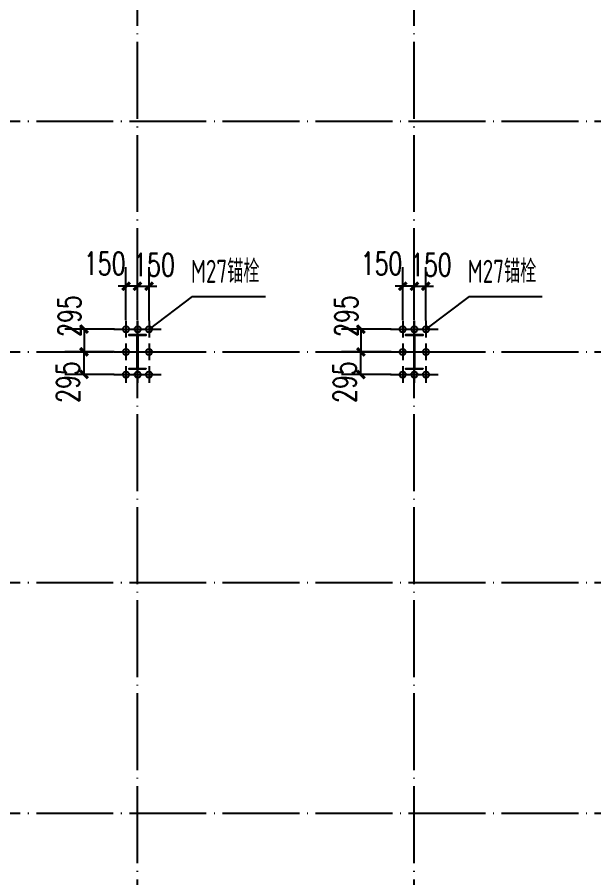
# Model space of a CAD drawing. Extents: x -33967 to 1773478, y -1022458 to -784650.
# Drawn here: x 561714 to 576711, y -982296 to -959912 of the extents above; entities that cross this region are included whole.
import ezdxf
from ezdxf.enums import TextEntityAlignment as Align

# ---------------------------------------------------------------- set-up
doc = ezdxf.new("R2010")
doc.units = 0
doc.header["$LTSCALE"] = 1000
doc.header["$MEASUREMENT"] = 0
doc.linetypes.add('DOTE', pattern=[2.42, 2, -0.2, 0.02, -0.2])
for name, color, linetype in [('AXIS', 3, 'Continuous'), ('DOTE', 1, 'DOTE'), ('GZ', 50, 'Continuous'), ('TEXT', 7, 'Continuous')]:
    doc.layers.add(name, color=color, linetype=linetype)
doc.styles.add('_TCH_DIM_T3', font='SIMPLEX', dxfattribs={"width": 0.705882, "bigfont": 'GBCBIG'})
doc.styles.add('TSSD_Label', font='tssdeng.shx', dxfattribs={"width": 0.7, "bigfont": 'hztxt.shx'})
doc.dimstyles.new('TCH-200-2', dxfattribs={"dimtxt": 595, "dimasz": 200, "dimexe": 500, "dimexo": 600, "dimgap": 252.5, "dimtad": 1, "dimdec": 0, "dimlfac": 0.5, "dimzin": 0, "dimdsep": 46, "dimtxsty": '_TCH_DIM_T3', "dimblk": 'ARCHTICK', "dimcen": 0.09, "dimclrd": 124, "dimclre": 124, "dimclrt": 7, "dimazin": 2, "dimtfac": 1, "dimtdec": 0, "dimtix": 1, "dimtmove": 2, "dimatfit": 3, "dimfxl": 1, "dimtolj": 1, "dimtzin": 0, "dimarcsym": 0})

# ---------------------------------------------------------------- blocks, each defined once
blk = doc.blocks.new('_ArchTick')
at = {"color": 0, "linetype": 'ByBlock', "const_width": 0.4}
blk.add_lwpolyline([(-0.5, -0.5), (0.5, 0.5)], dxfattribs=at)
blk = doc.blocks.new('*D1485')
at = {"color": 124, "linetype": 'ByBlock', "lineweight": -2, "transparency": 16777216}
for p, q in [((564243, -968026), (562953, -968026)), ((563453, -968026), (563453, -968617)), ((564240, -968617), (562953, -968617))]:
    blk.add_line(p, q, dxfattribs=at)
at = {"layer": 'Defpoints', "color": 0, "linetype": 'ByBlock', "transparency": 16777216}
for p in [(564843, -968026), (563453, -968617), (564840, -968617)]:
    blk.add_point(p, dxfattribs=at)
at = {"color": 124, "linetype": 'ByBlock', "lineweight": -2, "transparency": 16777216, "xscale": 200, "yscale": 200, "zscale": 200}
for p, rotation in [((563453, -968026), 90), ((563453, -968617), 270)]:
    blk.add_blockref('_ArchTick', p, dxfattribs=dict(at, rotation=rotation))
at = {"color": 7, "linetype": 'ByBlock', "transparency": 16777216, "insert": (563075, -967686), "char_height": 595, "attachment_point": 5, "rotation": 90, "style": '_TCH_DIM_T3'}
blk.add_mtext('\\A1;295', dxfattribs=at)
blk = doc.blocks.new('*D1486')
at = {"color": 124, "linetype": 'ByBlock', "lineweight": -2, "transparency": 16777216}
for p, q in [((564843, -967792), (564843, -966410)), ((565143, -967800), (565143, -966410)), ((564843, -966910), (564643, -966910)), ((564843, -966910), (565143, -966910)), ((565143, -966910), (565343, -966910))]:
    blk.add_line(p, q, dxfattribs=at)
at = {"layer": 'Defpoints', "color": 0, "linetype": 'ByBlock', "transparency": 16777216}
for p in [(565143, -966910), (564843, -968392), (565143, -968400)]:
    blk.add_point(p, dxfattribs=at)
at = {"color": 124, "linetype": 'ByBlock', "lineweight": -2, "transparency": 16777216, "xscale": 200, "yscale": 200, "zscale": 200}
blk.add_blockref('_ArchTick', (564843, -966910), dxfattribs=at)
at = {"color": 124, "linetype": 'ByBlock', "lineweight": -2, "transparency": 16777216, "xscale": 200, "yscale": 200, "zscale": 200, "rotation": 180}
blk.add_blockref('_ArchTick', (565143, -966910), dxfattribs=at)
at = {"color": 7, "linetype": 'ByBlock', "transparency": 16777216, "insert": (565275, -966352), "char_height": 595, "attachment_point": 5, "style": '_TCH_DIM_T3'}
blk.add_mtext('\\A1;150', dxfattribs=at)
blk = doc.blocks.new('*D1487')
at = {"color": 124, "linetype": 'ByBlock', "lineweight": -2, "transparency": 16777216}
for p, q in [((564543, -967792), (564543, -966410)), ((564843, -967792), (564843, -966410)), ((564543, -966910), (564343, -966910)), ((564843, -966910), (564543, -966910)), ((564843, -966910), (565043, -966910))]:
    blk.add_line(p, q, dxfattribs=at)
at = {"layer": 'Defpoints', "color": 0, "linetype": 'ByBlock', "transparency": 16777216}
for p in [(564543, -966910), (564543, -968392), (564843, -968392)]:
    blk.add_point(p, dxfattribs=at)
at = {"color": 124, "linetype": 'ByBlock', "lineweight": -2, "transparency": 16777216, "xscale": 200, "yscale": 200, "zscale": 200}
blk.add_blockref('_ArchTick', (564543, -966910), dxfattribs=at)
at = {"color": 124, "linetype": 'ByBlock', "lineweight": -2, "transparency": 16777216, "xscale": 200, "yscale": 200, "zscale": 200, "rotation": 180}
blk.add_blockref('_ArchTick', (564843, -966910), dxfattribs=at)
at = {"color": 7, "linetype": 'ByBlock', "transparency": 16777216, "insert": (563992, -966319), "char_height": 595, "attachment_point": 5, "style": '_TCH_DIM_T3'}
blk.add_mtext('\\A1;150', dxfattribs=at)
blk = doc.blocks.new('*D1488')
at = {"color": 124, "linetype": 'ByBlock', "lineweight": -2, "transparency": 16777216}
for p, q in [((564240, -968617), (562953, -968617)), ((563453, -969206), (563453, -968617)), ((564240, -969206), (562953, -969206))]:
    blk.add_line(p, q, dxfattribs=at)
at = {"layer": 'Defpoints', "color": 0, "linetype": 'ByBlock', "transparency": 16777216}
for p in [(563453, -968617), (564840, -968617), (564840, -969206)]:
    blk.add_point(p, dxfattribs=at)
at = {"color": 124, "linetype": 'ByBlock', "lineweight": -2, "transparency": 16777216, "xscale": 200, "yscale": 200, "zscale": 200}
for p, rotation in [((563453, -968617), 90), ((563453, -969206), 270)]:
    blk.add_blockref('_ArchTick', p, dxfattribs=dict(at, rotation=rotation))
at = {"color": 7, "linetype": 'ByBlock', "transparency": 16777216, "insert": (563033, -969403), "char_height": 595, "attachment_point": 5, "rotation": 90, "style": '_TCH_DIM_T3'}
blk.add_mtext('\\A1;295', dxfattribs=at)
blk = doc.blocks.new('*D1481')
at = {"color": 124, "linetype": 'ByBlock', "lineweight": -2, "transparency": 16777216}
for p, q in [((571443, -968026), (570153, -968026)), ((570653, -968026), (570653, -968617)), ((571440, -968617), (570153, -968617))]:
    blk.add_line(p, q, dxfattribs=at)
at = {"layer": 'Defpoints', "color": 0, "linetype": 'ByBlock', "transparency": 16777216}
for p in [(572043, -968026), (570653, -968617), (572040, -968617)]:
    blk.add_point(p, dxfattribs=at)
at = {"color": 124, "linetype": 'ByBlock', "lineweight": -2, "transparency": 16777216, "xscale": 200, "yscale": 200, "zscale": 200}
for p, rotation in [((570653, -968026), 90), ((570653, -968617), 270)]:
    blk.add_blockref('_ArchTick', p, dxfattribs=dict(at, rotation=rotation))
at = {"color": 7, "linetype": 'ByBlock', "transparency": 16777216, "insert": (570275, -967686), "char_height": 595, "attachment_point": 5, "rotation": 90, "style": '_TCH_DIM_T3'}
blk.add_mtext('\\A1;295', dxfattribs=at)
blk = doc.blocks.new('*D1482')
at = {"color": 124, "linetype": 'ByBlock', "lineweight": -2, "transparency": 16777216}
for p, q in [((572043, -967792), (572043, -966410)), ((572343, -967800), (572343, -966410)), ((572043, -966910), (571843, -966910)), ((572043, -966910), (572343, -966910)), ((572343, -966910), (572543, -966910))]:
    blk.add_line(p, q, dxfattribs=at)
at = {"layer": 'Defpoints', "color": 0, "linetype": 'ByBlock', "transparency": 16777216}
for p in [(572343, -966910), (572043, -968392), (572343, -968400)]:
    blk.add_point(p, dxfattribs=at)
at = {"color": 124, "linetype": 'ByBlock', "lineweight": -2, "transparency": 16777216, "xscale": 200, "yscale": 200, "zscale": 200}
blk.add_blockref('_ArchTick', (572043, -966910), dxfattribs=at)
at = {"color": 124, "linetype": 'ByBlock', "lineweight": -2, "transparency": 16777216, "xscale": 200, "yscale": 200, "zscale": 200, "rotation": 180}
blk.add_blockref('_ArchTick', (572343, -966910), dxfattribs=at)
at = {"color": 7, "linetype": 'ByBlock', "transparency": 16777216, "insert": (572475, -966352), "char_height": 595, "attachment_point": 5, "style": '_TCH_DIM_T3'}
blk.add_mtext('\\A1;150', dxfattribs=at)
blk = doc.blocks.new('*D1483')
at = {"color": 124, "linetype": 'ByBlock', "lineweight": -2, "transparency": 16777216}
for p, q in [((571743, -967792), (571743, -966410)), ((572043, -967792), (572043, -966410)), ((571743, -966910), (571543, -966910)), ((572043, -966910), (571743, -966910)), ((572043, -966910), (572243, -966910))]:
    blk.add_line(p, q, dxfattribs=at)
at = {"layer": 'Defpoints', "color": 0, "linetype": 'ByBlock', "transparency": 16777216}
for p in [(571743, -966910), (571743, -968392), (572043, -968392)]:
    blk.add_point(p, dxfattribs=at)
at = {"color": 124, "linetype": 'ByBlock', "lineweight": -2, "transparency": 16777216, "xscale": 200, "yscale": 200, "zscale": 200}
blk.add_blockref('_ArchTick', (571743, -966910), dxfattribs=at)
at = {"color": 124, "linetype": 'ByBlock', "lineweight": -2, "transparency": 16777216, "xscale": 200, "yscale": 200, "zscale": 200, "rotation": 180}
blk.add_blockref('_ArchTick', (572043, -966910), dxfattribs=at)
at = {"color": 7, "linetype": 'ByBlock', "transparency": 16777216, "insert": (571192, -966319), "char_height": 595, "attachment_point": 5, "style": '_TCH_DIM_T3'}
blk.add_mtext('\\A1;150', dxfattribs=at)
blk = doc.blocks.new('*D1484')
at = {"color": 124, "linetype": 'ByBlock', "lineweight": -2, "transparency": 16777216}
for p, q in [((571440, -968617), (570153, -968617)), ((570653, -969206), (570653, -968617)), ((571440, -969206), (570153, -969206))]:
    blk.add_line(p, q, dxfattribs=at)
at = {"layer": 'Defpoints', "color": 0, "linetype": 'ByBlock', "transparency": 16777216}
for p in [(570653, -968617), (572040, -968617), (572040, -969206)]:
    blk.add_point(p, dxfattribs=at)
at = {"color": 124, "linetype": 'ByBlock', "lineweight": -2, "transparency": 16777216, "xscale": 200, "yscale": 200, "zscale": 200}
for p, rotation in [((570653, -968617), 90), ((570653, -969206), 270)]:
    blk.add_blockref('_ArchTick', p, dxfattribs=dict(at, rotation=rotation))
at = {"color": 7, "linetype": 'ByBlock', "transparency": 16777216, "insert": (570233, -969403), "char_height": 595, "attachment_point": 5, "rotation": 90, "style": '_TCH_DIM_T3'}
blk.add_mtext('\\A1;295', dxfattribs=at)

msp = doc.modelspace()

# ---------------------------------------------------------------- linework, layer by layer
for centre in [(564543.2, -968026.4), (564843.2, -968026.4), (565143.2, -968026.4), (571743.2, -968026.4), (572043.2, -968026.4), (572343.2, -968026.4), (564543.2, -968616.4), (565143.2, -968616.4), (571743.2, -968616.4), (572343.2, -968616.4), (564543.2, -969206.4), (564843.2, -969206.4), (565143.2, -969206.4), (571743.2, -969206.4), (572043.2, -969206.4), (572343.2, -969206.4)]:
    msp.add_circle(centre, 80)
at = {"layer": 'AXIS'}
for p, q in [((566268.2, -967172.8), (565143.2, -968026.4)), ((566268.2, -967172.8), (568170, -967172.8)), ((573468.2, -967172.8), (572343.2, -968026.4)), ((573468.2, -967172.8), (575370, -967172.8)), ((564543.2, -967810.4), (564543.2, -968242.4)), ((564843.2, -967810.4), (564843.2, -968242.4)), ((565143.2, -967810.4), (565143.2, -968242.4)), ((571743.2, -967810.4), (571743.2, -968242.4)), ((572043.2, -967810.4), (572043.2, -968242.4)), ((572343.2, -967810.4), (572343.2, -968242.4)), ((564225.2, -968026.4), (565461.2, -968026.4)), ((571425.2, -968026.4), (572661.2, -968026.4)), ((564543.2, -968400.4), (564543.2, -968832.4)), ((565143.2, -968400.4), (565143.2, -968832.4)), ((571743.2, -968400.4), (571743.2, -968832.4)), ((572343.2, -968400.4), (572343.2, -968832.4)), ((564225.2, -968616.4), (565461.2, -968616.4)), ((571425.2, -968616.4), (572661.2, -968616.4)), ((564543.2, -968990.4), (564543.2, -969422.4)), ((564843.2, -968990.4), (564843.2, -969422.4)), ((565143.2, -968990.4), (565143.2, -969422.4)), ((571743.2, -968990.4), (571743.2, -969422.4)), ((572043.2, -968990.4), (572043.2, -969422.4)), ((572343.2, -968990.4), (572343.2, -969422.4)), ((564225.2, -969206.4), (565461.2, -969206.4)), ((571425.2, -969206.4), (572661.2, -969206.4))]:
    msp.add_line(p, q, dxfattribs=at)
at = {"layer": 'DOTE'}
for p, q in [((564843.2, -1006116.4), (564843.2, -949116.4)), ((572043.2, -1006116.4), (572043.2, -949116.4)), ((535593.2, -962616.4), (594093.2, -962616.4)), ((535593.2, -968616.4), (594093.2, -968616.4)), ((535593.2, -974616.4), (594093.2, -974616.4)), ((535593.2, -980616.4), (594093.2, -980616.4))]:
    msp.add_line(p, q, dxfattribs=at)
at = {"layer": 'GZ'}
for points in [[(565063.2, -969066.8), (564623.2, -969066.8), (564623.2, -969046.8), (564829.5, -969046.8), (564837.2, -969036.8), (564837.2, -968196.1), (564829.5, -968186.8), (564623.2, -968186.8), (564623.2, -968166.8), (565063.2, -968166.8), (565063.2, -968186.8), (564857.2, -968186.8), (564849.2, -968195.7), (564849.2, -969036.8), (564857.2, -969046.8), (565063.2, -969046.8), (565063.2, -969066.8)], [(572263.2, -969066.8), (571823.2, -969066.8), (571823.2, -969046.8), (572029.5, -969046.8), (572037.2, -969036.8), (572037.2, -968196.1), (572029.5, -968186.8), (571823.2, -968186.8), (571823.2, -968166.8), (572263.2, -968166.8), (572263.2, -968186.8), (572057.2, -968186.8), (572049.2, -968195.7), (572049.2, -969036.8), (572057.2, -969046.8), (572263.2, -969046.8), (572263.2, -969066.8)]]:
    msp.add_lwpolyline(points, close=True, dxfattribs=at)

# ---------------------------------------------------------------- texts
at = {"layer": 'TEXT', "style": 'TSSD_Label', "width": 0.7}
for p in [(567123, -967001.3), (574323, -967001.3)]:
    msp.add_text('M27锚栓', height=600, dxfattribs=at).set_placement(p, align=Align.BOTTOM_CENTER)

# ---------------------------------------------------------------- dimensions: what is measured, and where the dimension line sits
at = {"linetype": 'ByBlock'}
for base, p1, p2, picture, middle in [((564543.2, -966910.4), (564843.2, -968391.7), (564543.2, -968391.7), '*D1487', (563992.3, -966319.4)), ((571743.2, -966910.4), (572043.2, -968391.7), (571743.2, -968391.7), '*D1483', (571192.3, -966319.4))]:
    dim = msp.add_linear_dim(base=base, p1=p1, p2=p2, dimstyle='TCH-200-2', dxfattribs=at)
    dim.commit()
    dim.dimension.update_dxf_attribs({"geometry": picture, "text_midpoint": middle, "dimtype": 128})
for base, p1, p2, angle, picture, middle in [((565143.2, -966910.4), (564843.2, -968391.7), (565143.2, -968400.4), 180, '*D1486', (565275.3, -966351.7)), ((572343.2, -966910.4), (572043.2, -968391.7), (572343.2, -968400.4), 180, '*D1482', (572475.3, -966351.7)), ((563452.7, -968616.5), (564843.2, -968026.4), (564840.2, -968616.5), 270, '*D1485', (563075.3, -967686.4)), ((570652.7, -968616.5), (572043.2, -968026.4), (572040.2, -968616.5), 270, '*D1481', (570275.3, -967686.4)), ((563452.7, -968616.5), (564840.2, -969206.4), (564840.2, -968616.5), 90, '*D1488', (563033, -969403.4)), ((570652.7, -968616.5), (572040.2, -969206.4), (572040.2, -968616.5), 90, '*D1484', (570233, -969403.4))]:
    dim = msp.add_linear_dim(base=base, p1=p1, p2=p2, angle=angle, dimstyle='TCH-200-2', dxfattribs=at)
    dim.commit()
    dim.dimension.update_dxf_attribs({"geometry": picture, "text_midpoint": middle, "dimtype": 128})

doc.saveas('drawing.dxf')
